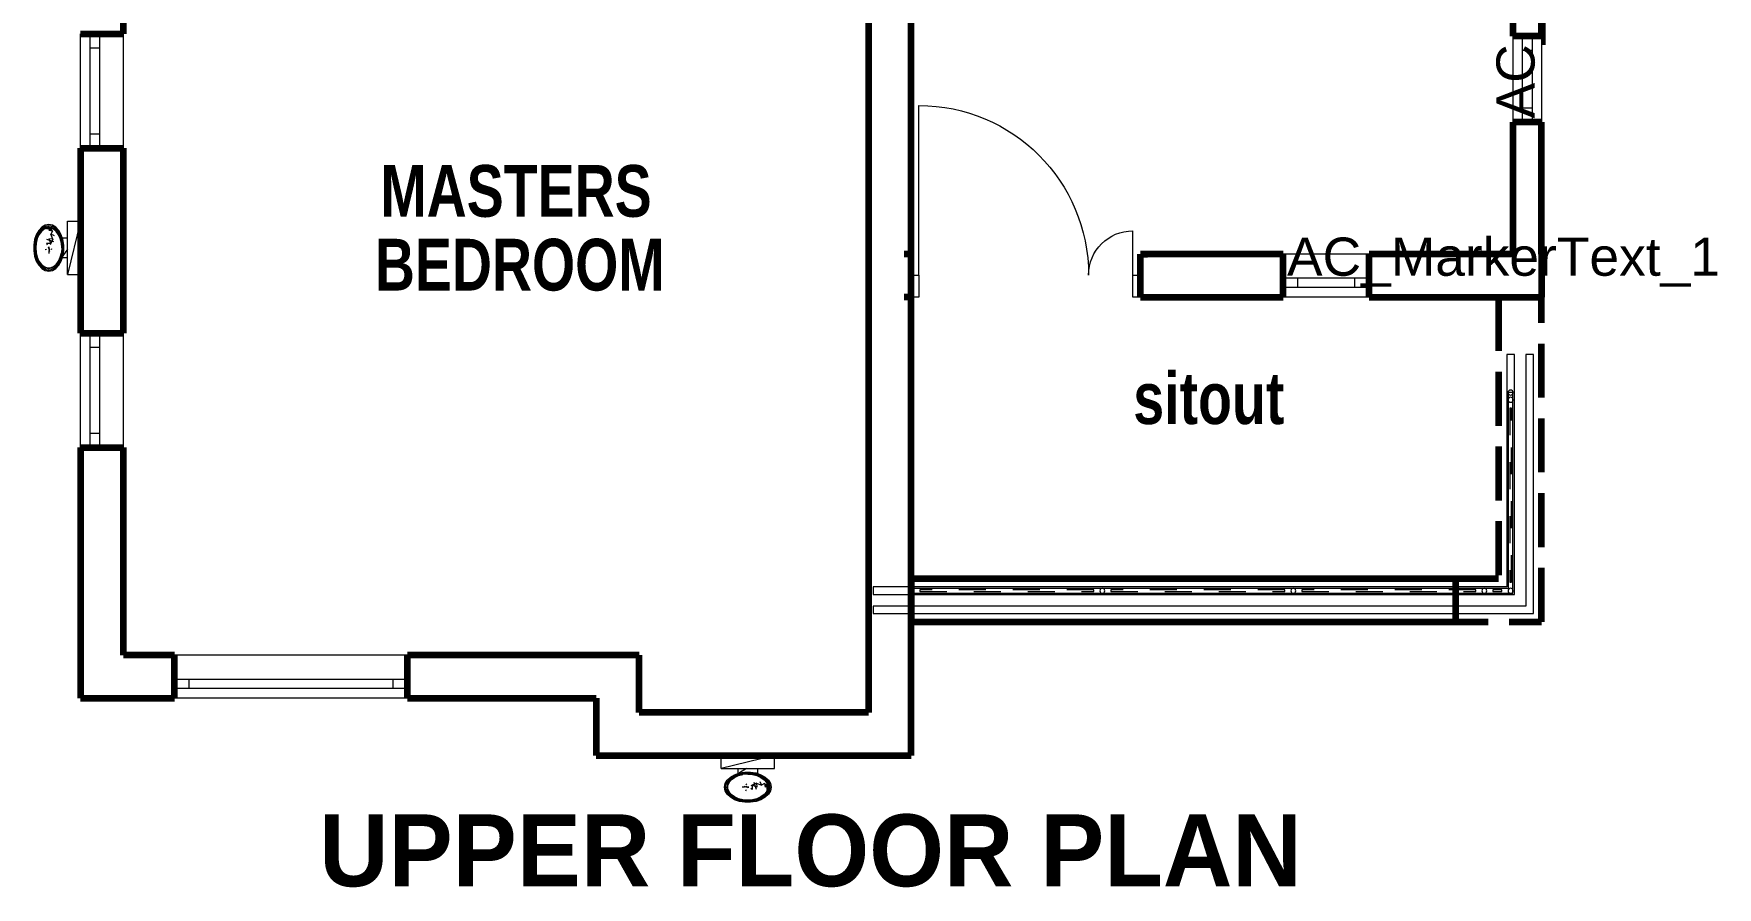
# Model space of a CAD drawing. Header units: millimetres. Extents: x 119896 to 184842, y -80649 to -62433.
# Drawn here: x 135174 to 143989, y -79871 to -75401 of the extents above; entities that cross this region are included whole.
import ezdxf
from ezdxf.enums import TextEntityAlignment as Align

# ---------------------------------------------------------------- set-up
doc = ezdxf.new("R2010")
doc.units = ezdxf.units.MM
doc.header["$MEASUREMENT"] = 0
doc.linetypes.add('Hidden Line', pattern=[391.222223, 282.222223, -109])
doc.linetypes.add('Small Dashed', pattern=[282.222222, 141.111111, -141.111111])
for name, color, linetype, lineweight in [('0_Pen_No__2', 8, 'Continuous', 15), ('Annotation - Text_Pen_No__86_Pen_No__21', 7, 'Continuous', 35), ('ARCHICAD Doors_Pen_No__141', 7, 'Continuous', 120), ('ARCHICAD Window Markers_Pen_No__7', 7, 'Continuous', 35), ('ARCHICAD Windows_Pen_No__141', 7, 'Continuous', 120), ('Drawing & Figure_Pen_No__1', 7, 'Continuous', 13), ('Structural - Bearing_Pen_No__141', 7, 'Continuous', 120)]:
    doc.layers.add(name, color=color, linetype=linetype, lineweight=lineweight)
for name, color, linetype, lineweight, true_color in [('ARCHICAD Doors_Pen_No__23', 7, 'Continuous', 20, 0xff6600), ('ARCHICAD Doors_Pen_No__3', 7, 'Continuous', 18, 0xff6600), ('ARCHICAD Windows_Pen_No__23', 7, 'Continuous', 20, 0xff6600), ('ARCHICAD Windows_Pen_No__3', 7, 'Continuous', 18, 0xff6600), ('Interior - Stair & Railing_Pen_No__91', 171, 'Continuous', 13, 0xaaaaff)]:
    doc.layers.add(name, color=color, linetype=linetype, lineweight=lineweight, true_color=true_color)
doc.styles.add('GENERATED_STYLE_1', font='arial.ttf')
doc.styles.add('GENERATED_STYLE_2', font='')
doc.styles.add('GENERATED_STYLE_3', font='')
doc.styles.get('GENERATED_STYLE_2').set_extended_font_data('Impact', bold=True)
doc.styles.get('GENERATED_STYLE_3').set_extended_font_data('Algerian', bold=True)

msp = doc.modelspace()

# ---------------------------------------------------------------- linework, layer by layer
for p, q in [((142619.5, -78255.4), (139769.5, -78255.4)), ((139769.5, -78255.4), (139769.5, -78480.4)), ((142619.5, -78480.4), (142619.5, -78255.4)), ((139769.5, -78480.4), (142619.5, -78480.4))]:
    msp.add_line(p, q)
at = {"layer": '0_Pen_No__2', "color": 8, "linetype": 'Continuous', "lineweight": 15}
for p, q in [((135216.4, -76415.2), (135200.6, -76431.9)), ((135214.4, -76425.7), (135207.7, -76432.7)), ((135226.8, -76415.7), (135210.8, -76428.6)), ((135218.4, -76420.9), (135212.2, -76427.5)), ((135218.5, -76421.3), (135214.4, -76425.7)), ((135229.2, -76425.5), (135214.6, -76437.2)), ((135234.3, -76404.8), (135216.4, -76415.2)), ((135218.5, -76421.3), (135216.6, -76423.9)), ((135225.4, -76416.9), (135218.4, -76420.9)), ((135223.2, -76418.6), (135218.5, -76421.3)), ((135218.5, -76421.3), (135221, -76420.4)), ((135236.5, -76418.3), (135222.4, -76426.5)), ((135230.7, -76414.3), (135223.2, -76418.6)), ((135244.3, -76409.1), (135226.8, -76415.7)), ((135235.3, -76411.1), (135228.3, -76415.2)), ((135245.2, -76419.5), (135229.2, -76425.5)), ((135235.4, -76411.5), (135230.7, -76414.3)), ((135253.4, -76401.2), (135234.3, -76404.8)), ((135242.8, -76409.7), (135235.3, -76411.1)), ((135240.4, -76410.6), (135235.4, -76411.5)), ((135238.4, -76418), (135236.5, -76418.3)), ((135253.4, -76415.2), (135238.4, -76418)), ((135248.3, -76409.1), (135240.4, -76410.6)), ((135264.5, -76422.4), (135241.9, -76422.4)), ((135262.4, -76409.1), (135244.3, -76409.1)), ((135261.6, -76419.5), (135245.2, -76419.5)), ((135253.4, -76407.7), (135245.9, -76409.1)), ((135253.4, -76408.2), (135248.3, -76409.1)), ((135250.9, -76409.1), (135253.4, -76408.2)), ((135252.2, -76409.1), (135253.4, -76408.2)), ((135264.5, -76422.4), (135253.2, -76432.7)), ((135272.4, -76404.8), (135253.4, -76401.2)), ((135260.9, -76409.1), (135253.4, -76407.7)), ((135258.4, -76409.1), (135253.4, -76408.2)), ((135255.8, -76409.1), (135253.4, -76408.2)), ((135255.3, -76415.5), (135253.4, -76415.2)), ((135270.2, -76418.3), (135255.3, -76415.5)), ((135266.3, -76410.6), (135258.4, -76409.1)), ((135258.6, -76419.5), (135264.5, -76422.4)), ((135277.6, -76425.5), (135261.6, -76419.5)), ((135280, -76415.7), (135262.4, -76409.1)), ((135271.4, -76411.1), (135263.9, -76409.7)), ((135268.9, -76422.3), (135264.5, -76422.4)), ((135272.2, -76436.1), (135264.5, -76422.4)), ((135271.3, -76411.5), (135266.3, -76410.6)), ((135272, -76419.4), (135270.2, -76418.3)), ((135276, -76414.3), (135271.3, -76411.5)), ((135278.4, -76415.2), (135271.4, -76411.1)), ((135286.1, -76427.5), (135272, -76419.4)), ((135290.3, -76415.2), (135272.4, -76404.8)), ((135283.6, -76418.6), (135276, -76414.3)), ((135292.1, -76437.2), (135277.6, -76425.5)), ((135296, -76428.6), (135280, -76415.7)), ((135288.4, -76420.9), (135281.4, -76416.9)), ((135288.2, -76421.3), (135283.6, -76418.6)), ((135288.2, -76421.3), (135285.8, -76420.4)), ((135287.3, -76421.7), (135288.2, -76421.3)), ((135292.3, -76425.6), (135288.2, -76421.3)), ((135290.1, -76423.9), (135288.2, -76421.3)), ((135288.9, -76423), (135288.2, -76421.3)), ((135294.4, -76427.4), (135288.4, -76420.9)), ((135306.1, -76431.9), (135290.3, -76415.2)), ((135299.1, -76432.9), (135292.3, -76425.6)), ((135351.3, -76662.1), (135351.3, -76383.7)), ((135351.3, -76383.7), (135419.5, -76383.7)), ((135419.5, -76383.7), (135351.3, -76662.1)), ((135419.5, -76383.7), (135419.5, -76662.1)), ((135179, -76479.8), (135174.4, -76508.3)), ((135174.4, -76508.3), (135174.4, -76537.7)), ((135180.6, -76495.7), (135178.4, -76523.1)), ((135180.3, -76498.5), (135178.6, -76509.1)), ((135178.6, -76509.1), (135178.6, -76520.1)), ((135180, -76502.2), (135178.9, -76509.2)), ((135179.7, -76505.8), (135178.9, -76509.2)), ((135178.9, -76509.2), (135178.9, -76516.3)), ((135178.9, -76509.2), (135179.2, -76512.8)), ((135187.9, -76453.8), (135179, -76479.8)), ((135182.1, -76489.5), (135180, -76502.2)), ((135187, -76469.8), (135180.6, -76495.7)), ((135183, -76482.1), (135181.2, -76493)), ((135183.2, -76482.3), (135182.1, -76489.5)), ((135186.3, -76472.3), (135183, -76482.1)), ((135185.5, -76475.7), (135183.2, -76482.3)), ((135183.9, -76507.2), (135183.5, -76510)), ((135183.5, -76510), (135183.5, -76533.1)), ((135187.5, -76484.8), (135183.9, -76507.2)), ((135187.2, -76498.1), (135185.2, -76523.1)), ((135189.4, -76464.4), (135185.5, -76475.7)), ((135197.2, -76447), (135187, -76469.8)), ((135193, -76474.6), (135187.2, -76498.1)), ((135188.4, -76482.2), (135187.5, -76484.8)), ((135200.6, -76431.9), (135187.9, -76453.8)), ((135191.4, -76457.5), (135188, -76467.5)), ((135195.4, -76461.8), (135188.4, -76482.2)), ((135191.6, -76457.8), (135189.4, -76464.4)), ((135191.6, -76457.8), (135190.8, -76461.3)), ((135196.3, -76449.1), (135191.4, -76457.5)), ((135191.6, -76457.8), (135191.5, -76459.7)), ((135194.9, -76452.2), (135191.6, -76457.8)), ((135193.5, -76455.3), (135191.6, -76457.8)), ((135191.6, -76457.8), (135192.8, -76456.9)), ((135191.6, -76457.8), (135192.5, -76457.5)), ((135191.6, -76457.8), (135191.9, -76458.8)), ((135191.6, -76457.8), (135192.3, -76458)), ((135202.3, -76453.9), (135193, -76474.6)), ((135200.3, -76442.8), (135194.9, -76452.2)), ((135196.7, -76459.6), (135195.4, -76461.8)), ((135206.7, -76442.3), (135196.7, -76459.6)), ((135210.8, -76428.6), (135197.2, -76447)), ((135203.4, -76436.7), (135198.5, -76445.3)), ((135203.6, -76437.1), (135200.3, -76442.8)), ((135214.6, -76437.2), (135202.3, -76453.9)), ((135209.6, -76430.2), (135203.4, -76436.7)), ((135207.7, -76432.7), (135203.6, -76437.1)), ((135208.2, -76440.7), (135206.7, -76442.3)), ((135220.6, -76427.5), (135208.2, -76440.7)), ((135222.4, -76426.5), (135220.6, -76427.5)), ((135241.8, -76476.7), (135277.5, -76490.2)), ((135264.4, -76499.7), (135242, -76499.7)), ((135242, -76499.7), (135245.8, -76507.5)), ((135272.2, -76436.1), (135253.2, -76432.7)), ((135253.2, -76475.7), (135264.4, -76499.7)), ((135274.7, -76478), (135253.2, -76475.7)), ((135264.4, -76499.7), (135260.7, -76507.4)), ((135274.7, -76478), (135264.4, -76499.7)), ((135272.2, -76436.1), (135264.5, -76451.8)), ((135274.7, -76478), (135264.5, -76451.8)), ((135283.4, -76459.7), (135264.5, -76451.8)), ((135287.7, -76429.2), (135286.1, -76427.5)), ((135300.1, -76442.3), (135287.7, -76429.2)), ((135304.4, -76453.9), (135292.1, -76437.2)), ((135309.5, -76447), (135296, -76428.6)), ((135303.3, -76436.7), (135297.3, -76430.4)), ((135303.1, -76437.1), (135299.1, -76432.9)), ((135301.3, -76444.5), (135300.1, -76442.3)), ((135311.3, -76461.8), (135301.3, -76444.5)), ((135306.3, -76442.6), (135303.1, -76437.1)), ((135308.2, -76445.1), (135303.3, -76436.7)), ((135313.7, -76474.6), (135304.4, -76453.9)), ((135318.8, -76453.8), (135306.1, -76431.9)), ((135311.9, -76452.3), (135306.3, -76442.6)), ((135319.8, -76469.8), (135309.5, -76447)), ((135315.3, -76457.5), (135310.5, -76449.2)), ((135312.2, -76464.4), (135311.3, -76461.8)), ((135315.1, -76457.8), (135311.9, -76452.3)), ((135319.2, -76484.8), (135312.2, -76464.4)), ((135315.1, -76457.8), (135313.3, -76455.3)), ((135319.6, -76498.1), (135313.7, -76474.6)), ((135317.3, -76464.3), (135315.1, -76457.8)), ((135315.9, -76461.2), (135315.1, -76457.8)), ((135318.7, -76467.4), (135315.3, -76457.5)), ((135321.3, -76476), (135317.3, -76464.3)), ((135327.7, -76479.8), (135318.8, -76453.8)), ((135319.7, -76487.6), (135319.2, -76484.8)), ((135321.6, -76523.1), (135319.6, -76498.1)), ((135323.3, -76510), (135319.7, -76487.6)), ((135326.2, -76495.7), (135319.8, -76469.8)), ((135323.8, -76482.1), (135320.5, -76472.5)), ((135323.5, -76482.3), (135321.3, -76476)), ((135321.5, -76476.7), (135321.5, -76475.5)), ((135323.3, -76512.9), (135323.3, -76510)), ((135323.3, -76536), (135323.3, -76512.9)), ((135324.6, -76489.3), (135323.5, -76482.3)), ((135325.5, -76492.7), (135323.8, -76482.1)), ((135324.6, -76470.7), (135351.3, -76470.7)), ((135326.7, -76502.5), (135324.6, -76489.3)), ((135328.4, -76523.1), (135326.2, -76495.7)), ((135328.1, -76509.1), (135326.4, -76498.7)), ((135327.8, -76509.2), (135326.7, -76502.5)), ((135327.8, -76509.2), (135327, -76505.9)), ((135327.8, -76509.2), (135327.2, -76507.7)), ((135327.3, -76509), (135327.8, -76509.2)), ((135327.3, -76509.9), (135327.8, -76509.2)), ((135327.4, -76510.9), (135327.8, -76509.2)), ((135327.5, -76512.6), (135327.8, -76509.2)), ((135332.3, -76508.3), (135327.7, -76479.8)), ((135327.8, -76516.1), (135327.8, -76509.2)), ((135328.1, -76519.9), (135328.1, -76509.1)), ((135332.3, -76537.7), (135332.3, -76508.3)), ((135174.4, -76537.7), (135179, -76566.2)), ((135178.4, -76523.1), (135180.6, -76550.6)), ((135178.6, -76526.2), (135178.6, -76536.9)), ((135178.6, -76536.9), (135180.3, -76547.3)), ((135178.9, -76516.3), (135178.9, -76530)), ((135178.9, -76530), (135178.9, -76536.9)), ((135178.9, -76536.9), (135180, -76543.6)), ((135179, -76566.2), (135187.9, -76592.2)), ((135180, -76543.6), (135182.2, -76557.2)), ((135180.6, -76550.6), (135187, -76576.5)), ((135181.3, -76553.7), (135183, -76563.9)), ((135182.2, -76557.2), (135183.2, -76563.8)), ((135183, -76560.4), (135183.2, -76563.8)), ((135183, -76563.9), (135186.2, -76573.2)), ((135183.4, -76562), (135183.2, -76563.8)), ((135183.2, -76563.8), (135185.3, -76569.7)), ((135183.2, -76563.8), (135184.5, -76566.6)), ((135183.2, -76563.8), (135184.1, -76564.9)), ((135183.5, -76533.1), (135183.5, -76536)), ((135183.5, -76536), (135187.1, -76558.4)), ((135185.2, -76523.1), (135187.2, -76548.1)), ((135185.3, -76569.7), (135189.7, -76582.5)), ((135187, -76576.5), (135197.2, -76599.3)), ((135187.1, -76558.4), (135187.5, -76561.3)), ((135187.2, -76548.1), (135193, -76571.7)), ((135187.5, -76561.3), (135194.5, -76581.7)), ((135187.9, -76592.2), (135200.6, -76614.2)), ((135188.3, -76579.4), (135191.4, -76588.5)), ((135189.7, -76582.5), (135191.6, -76588.3)), ((135191.4, -76588.5), (135195.9, -76596.3)), ((135191.6, -76588.3), (135194.5, -76593.1)), ((135193, -76571.7), (135202.3, -76592.4)), ((135194.5, -76581.7), (135195.4, -76584.3)), ((135194.5, -76593.1), (135200.9, -76604.2)), ((135195.4, -76584.3), (135205.4, -76601.6)), ((135197.2, -76599.3), (135210.8, -76617.7)), ((135199, -76601.7), (135203.4, -76609.3)), ((135202.3, -76592.4), (135214.6, -76609.1)), ((135205.4, -76601.6), (135206.7, -76603.7)), ((135235.1, -76532.2), (135241.3, -76529.2)), ((135253.3, -76523.1), (135249.9, -76521.4)), ((135253.3, -76523.1), (135251.2, -76527.6)), ((135251.2, -76527.6), (135255.4, -76527.6)), ((135251.2, -76542.3), (135255.5, -76542.3)), ((135253.2, -76542.6), (135253.2, -76552.3)), ((135253.3, -76517.6), (135253.3, -76523.1)), ((135253.3, -76523.1), (135256.8, -76521.4)), ((135253.3, -76523.1), (135255.4, -76527.6)), ((135255.4, -76527.6), (135253.3, -76532.2)), ((135253.3, -76532.2), (135257.4, -76531.8)), ((135253.3, -76540.4), (135256.9, -76539.7)), ((135253.3, -76540.4), (135255.5, -76542.3)), ((135255.5, -76542.3), (135255, -76542.6)), ((135255.4, -76527.6), (135257.4, -76531.8)), ((135255.5, -76536.7), (135257.4, -76531.8)), ((135255.5, -76536.7), (135259.1, -76535.2)), ((135255.5, -76536.7), (135256.9, -76539.7)), ((135255.5, -76542.3), (135256.9, -76539.7)), ((135255.5, -76542.3), (135255.9, -76542.3)), ((135271.3, -76532.2), (135265.4, -76529.3)), ((135292.1, -76609.1), (135304.4, -76592.4)), ((135296, -76617.7), (135309.5, -76599.3)), ((135300.1, -76603.7), (135310.1, -76586.5)), ((135303.3, -76609.3), (135307.6, -76601.9)), ((135304.4, -76592.4), (135313.7, -76571.7)), ((135305.8, -76604.4), (135312.4, -76593)), ((135306.1, -76614.2), (135318.8, -76592.2)), ((135309.5, -76599.3), (135319.8, -76576.5)), ((135310.1, -76586.5), (135311.3, -76584.3)), ((135311, -76596.1), (135315.3, -76588.5)), ((135311.3, -76584.3), (135318.3, -76563.9)), ((135312.4, -76593), (135315.1, -76588.3)), ((135313.7, -76571.7), (135319.6, -76548.1)), ((135315.1, -76588.3), (135317, -76582.7)), ((135315.3, -76588.5), (135318.4, -76579.6)), ((135317, -76582.7), (135321.5, -76569.5)), ((135318.3, -76563.9), (135319.2, -76561.3)), ((135318.8, -76592.2), (135327.7, -76566.2)), ((135327.8, -76536.9), (135319.2, -76561.3)), ((135319.2, -76561.3), (135322.8, -76538.9)), ((135321.6, -76523.1), (135319.6, -76548.1)), ((135319.8, -76576.5), (135326.2, -76550.6)), ((135320.7, -76573), (135323.8, -76563.9)), ((135321.5, -76569.5), (135323.5, -76563.8)), ((135321.5, -76570.5), (135321.5, -76569.6)), ((135321.6, -76523.1), (135328.4, -76523.1)), ((135321.6, -76523.1), (135326.2, -76550.6)), ((135322.3, -76566.5), (135323.5, -76563.8)), ((135322.8, -76538.9), (135323.3, -76536)), ((135323.3, -76536), (135327.8, -76536.9)), ((135327.8, -76536.9), (135323.5, -76563.8)), ((135323.5, -76563.8), (135323.8, -76560.5)), ((135323.8, -76563.9), (135325.4, -76554)), ((135351.3, -76575.1), (135324.7, -76575.1)), ((135328.4, -76523.1), (135326.2, -76550.6)), ((135326.5, -76547.1), (135328.1, -76536.9)), ((135327.7, -76566.2), (135332.3, -76537.7)), ((135327.8, -76530.2), (135327.8, -76516.1)), ((135327.8, -76536.9), (135327.8, -76530.2)), ((135351.3, -76529.6), (135327.9, -76565.4)), ((135328.1, -76536.9), (135328.1, -76526.4)), ((135200.6, -76614.2), (135216.4, -76630.9)), ((135200.9, -76604.2), (135203.6, -76609)), ((135202.4, -76606.4), (135203.6, -76609)), ((135203.4, -76609.3), (135208.9, -76615.1)), ((135203.6, -76609), (135207.1, -76612.6)), ((135203.6, -76609), (135205.5, -76610.5)), ((135206.7, -76603.7), (135219.1, -76616.9)), ((135207.1, -76612.6), (135215.1, -76621.2)), ((135210.8, -76617.7), (135226.8, -76630.5)), ((135213, -76619.4), (135218.4, -76625.1)), ((135214.6, -76609.1), (135229.2, -76620.8)), ((135215.1, -76621.2), (135218.5, -76624.7)), ((135216.4, -76630.9), (135234.3, -76641.3)), ((135218.4, -76625.1), (135224.5, -76628.7)), ((135218.5, -76624.7), (135222.3, -76626.9)), ((135219.1, -76616.9), (135220.6, -76618.5)), ((135220.6, -76618.5), (135234.7, -76626.7)), ((135222.3, -76626.9), (135231.7, -76632.4)), ((135226.8, -76630.5), (135244.3, -76637.1)), ((135229.2, -76620.8), (135245.2, -76626.8)), ((135229.3, -76631.5), (135235.3, -76635)), ((135231.7, -76632.4), (135235.4, -76634.5)), ((135233.6, -76633.1), (135235.4, -76634.5)), ((135234.3, -76641.3), (135253.4, -76644.8)), ((135234.6, -76633.5), (135235.4, -76634.5)), ((135234.7, -76626.7), (135236.5, -76627.7)), ((135235.2, -76633.7), (135235.4, -76634.5)), ((135235.3, -76635), (135241.8, -76636.2)), ((135235.4, -76634.5), (135235.9, -76633.9)), ((135235.4, -76634.5), (135236.4, -76634.2)), ((135235.4, -76634.5), (135239.4, -76635.3)), ((135235.4, -76634.5), (135237.4, -76634.5)), ((135236.5, -76627.7), (135251.5, -76630.5)), ((135239.4, -76635.3), (135249.4, -76637.1)), ((135244.3, -76637.1), (135262.4, -76637.1)), ((135245.2, -76626.8), (135261.6, -76626.8)), ((135247, -76637.1), (135253.4, -76638.3)), ((135249.4, -76637.1), (135253.4, -76637.9)), ((135251.5, -76630.5), (135253.4, -76630.9)), ((135253.4, -76630.9), (135268.3, -76628.1)), ((135253.4, -76637.9), (135257.3, -76637.1)), ((135253.4, -76638.3), (135259.7, -76637.1)), ((135253.4, -76644.8), (135272.4, -76641.3)), ((135257.3, -76637.1), (135267.4, -76635.3)), ((135261.6, -76626.8), (135277.6, -76620.8)), ((135262.4, -76637.1), (135280, -76630.5)), ((135265, -76636.2), (135271.4, -76635)), ((135267.4, -76635.3), (135271.3, -76634.5)), ((135268.3, -76628.1), (135270.2, -76627.7)), ((135269.3, -76634.5), (135271.3, -76634.5)), ((135270.2, -76627.7), (135284.3, -76619.6)), ((135271.3, -76634.5), (135275, -76632.4)), ((135271.3, -76634.5), (135273.1, -76633.1)), ((135271.4, -76635), (135277.4, -76631.5)), ((135272.4, -76641.3), (135290.3, -76630.9)), ((135275, -76632.4), (135284.5, -76626.9)), ((135277.6, -76620.8), (135292.1, -76609.1)), ((135280, -76630.5), (135296, -76617.7)), ((135282.3, -76628.6), (135288.4, -76625.1)), ((135284.3, -76619.6), (135286.1, -76618.5)), ((135284.5, -76626.9), (135288.2, -76624.7)), ((135286.1, -76618.5), (135298.5, -76605.4)), ((135288.2, -76624.7), (135291.5, -76621.3)), ((135288.4, -76625.1), (135293.7, -76619.5)), ((135290.3, -76630.9), (135306.1, -76614.2)), ((135291.5, -76621.3), (135299.8, -76612.5)), ((135298, -76615), (135303.3, -76609.3)), ((135298.5, -76605.4), (135300.1, -76603.7)), ((135299.8, -76612.5), (135303.1, -76609)), ((135301.3, -76610.5), (135303.1, -76609)), ((135302.1, -76609.4), (135303.1, -76609)), ((135303.1, -76609), (135305.8, -76604.4)), ((135303.1, -76609), (135304.3, -76606.4)), ((135303.1, -76609), (135303.5, -76607.5)), ((135351.3, -76662.1), (135419.5, -76662.1)), ((139052.4, -79180.4), (138774, -79180.4)), ((139052.4, -79180.4), (138774, -79248.6)), ((138774, -79248.6), (138774, -79180.4)), ((139052.4, -79248.6), (139052.4, -79180.4)), ((138774, -79248.6), (139052.4, -79248.6)), ((138791.3, -79346.5), (138794.9, -79327.5)), ((138794.9, -79327.5), (138805.3, -79309.6)), ((138799, -79337.5), (138805.6, -79319.9)), ((138799, -79342.6), (138800.9, -79332.5)), ((138800, -79334.9), (138801.1, -79328.5)), ((138800.9, -79332.5), (138801.6, -79328.6)), ((138801.1, -79328.5), (138804.7, -79322.5)), ((138801.6, -79328.6), (138803.8, -79324.8)), ((138801.6, -79328.6), (138803, -79326.8)), ((138801.6, -79330.6), (138801.6, -79328.6)), ((138803.8, -79324.8), (138809.2, -79315.4)), ((138805.3, -79309.6), (138821.9, -79293.8)), ((138805.3, -79346.5), (138808.1, -79331.6)), ((138805.6, -79319.9), (138818.5, -79303.9)), ((138807.5, -79317.6), (138811, -79311.5)), ((138808.1, -79331.6), (138808.4, -79329.7)), ((138808.4, -79329.7), (138816.6, -79315.6)), ((138809.2, -79315.4), (138811.4, -79311.7)), ((138809.4, -79338.3), (138815.4, -79322.3)), ((138811, -79311.5), (138816.6, -79306.2)), ((138811.4, -79311.7), (138814.9, -79308.4)), ((138814.9, -79308.4), (138823.6, -79300.1)), ((138815.4, -79322.3), (138827.1, -79307.8)), ((138816.6, -79315.6), (138817.6, -79313.8)), ((138817.6, -79313.8), (138830.7, -79301.4)), ((138818.5, -79303.9), (138836.8, -79290.4)), ((138821.1, -79301.9), (138826.8, -79296.6)), ((138821.9, -79293.8), (138843.9, -79281.1)), ((138823.6, -79300.1), (138827.1, -79296.8)), ((138825.7, -79298.6), (138827.1, -79296.8)), ((138826.8, -79296.6), (138834.3, -79292.3)), ((138826.8, -79297.8), (138827.1, -79296.8)), ((138827.1, -79296.8), (138831.8, -79294.1)), ((138827.1, -79307.8), (138843.8, -79295.5)), ((138827.1, -79296.8), (138829.7, -79295.6)), ((138827.1, -79296.8), (138828.6, -79296.4)), ((138830.7, -79301.4), (138832.4, -79299.8)), ((138831.8, -79294.1), (138843.2, -79287.5)), ((138832.4, -79299.8), (138849.7, -79289.8)), ((138836.8, -79290.4), (138859.6, -79280.1)), ((138840, -79288.9), (138847.6, -79284.6)), ((138843.2, -79287.5), (138847.9, -79284.8)), ((138843.8, -79295.5), (138864.5, -79286.1)), ((138843.9, -79281.1), (138869.9, -79272.2)), ((138847.6, -79284.6), (138856.6, -79281.5)), ((138847.9, -79284.8), (138853.4, -79282.9)), ((138849.7, -79289.8), (138851.9, -79288.6)), ((138851.9, -79288.6), (138872.3, -79281.6)), ((138853.4, -79282.9), (138866.6, -79278.4)), ((138859.6, -79280.1), (138885.5, -79273.7)), ((138861, -79248.6), (138861, -79275.2)), ((138863.1, -79279.2), (138872.2, -79276.1)), ((138864.5, -79286.1), (138888, -79280.3)), ((138865.6, -79278.4), (138866.6, -79278.4)), ((138866.6, -79278.4), (138872.4, -79276.4)), ((138869.7, -79277.6), (138872.4, -79276.4)), ((138869.9, -79272.2), (138898.4, -79267.6)), ((138906.6, -79248.6), (138870.7, -79272)), ((138872.2, -79276.1), (138882.2, -79274.5)), ((138872.3, -79281.6), (138874.9, -79280.7)), ((138899.3, -79272.1), (138872.4, -79276.4)), ((138872.4, -79276.4), (138875.6, -79276.1)), ((138899.3, -79272.1), (138874.9, -79280.7)), ((138874.9, -79280.7), (138897.3, -79277.1)), ((138913, -79271.5), (138885.5, -79273.7)), ((138913, -79278.3), (138885.5, -79273.7)), ((138913, -79278.3), (138888, -79280.3)), ((138889, -79273.4), (138899.2, -79271.8)), ((138897.3, -79277.1), (138900.1, -79276.6)), ((138898.4, -79267.6), (138927.8, -79267.6)), ((138899.2, -79271.8), (138909.7, -79271.8)), ((138899.3, -79272.1), (138905.9, -79272.1)), ((138900.1, -79276.6), (138899.3, -79272.1)), ((138900.1, -79276.6), (138923.2, -79276.6)), ((138903.9, -79328.6), (138906.9, -79334.5)), ((138905.9, -79272.1), (138920.1, -79272.1)), ((138913, -79271.5), (138940.5, -79273.7)), ((138913, -79278.3), (138913, -79271.5)), ((138913, -79278.3), (138938, -79280.3)), ((138916.3, -79271.8), (138927, -79271.8)), ((138920.1, -79272.1), (138926.9, -79272.1)), ((138923.2, -79276.6), (138926.1, -79276.6)), ((138923.5, -79272.3), (138926.9, -79272.1)), ((138925.3, -79272.5), (138926.9, -79272.1)), ((138926.1, -79276.6), (138948.5, -79280.2)), ((138926.3, -79272.6), (138926.9, -79272.1)), ((138926.9, -79272.1), (138933.7, -79273.2)), ((138926.9, -79272.1), (138930.2, -79272.9)), ((138927.2, -79272.6), (138926.9, -79272.1)), ((138926.9, -79272.1), (138928.4, -79272.7)), ((138927, -79271.8), (138937.4, -79273.5)), ((138927.8, -79267.6), (138956.3, -79272.2)), ((138933.7, -79273.2), (138946.9, -79275.3)), ((138958.2, -79325.2), (138936.4, -79335.5)), ((138938, -79280.3), (138961.5, -79286.1)), ((138940.5, -79273.7), (138966.4, -79280.1)), ((138943.4, -79274.4), (138954, -79276.1)), ((138959.4, -79358.1), (138945.9, -79322.4)), ((138946.9, -79275.3), (138953.8, -79276.4)), ((138948.5, -79280.2), (138951.3, -79280.7)), ((138951.3, -79280.7), (138971.8, -79287.7)), ((138953.8, -79276.4), (138960.2, -79278.6)), ((138954, -79276.1), (138963.6, -79279.4)), ((138956.3, -79272.2), (138982.3, -79281.1)), ((138958.2, -79325.2), (138960.5, -79346.7)), ((138958.2, -79325.2), (138984.3, -79335.4)), ((138959.4, -79278.4), (138960.6, -79278.4)), ((138960.2, -79278.6), (138971.9, -79282.6)), ((138961.5, -79286.1), (138982.2, -79295.5)), ((138965.4, -79275.3), (138965.4, -79248.6)), ((138966.4, -79280.1), (138989.2, -79290.4)), ((138968.8, -79281.2), (138978.6, -79284.6)), ((138971.8, -79287.7), (138974.4, -79288.6)), ((138971.9, -79282.6), (138978.4, -79284.8)), ((138974.4, -79288.6), (138991.6, -79298.6)), ((138974.9, -79284), (138978.4, -79284.8)), ((138976.5, -79316.5), (138984.3, -79335.4)), ((138978.4, -79284.8), (138983.8, -79288)), ((138978.4, -79284.8), (138980.8, -79286.6)), ((138978.6, -79284.6), (138986.9, -79289.4)), ((138982.2, -79295.5), (138998.9, -79307.8)), ((138982.3, -79281.1), (139004.3, -79293.8)), ((138983.8, -79288), (138993.5, -79293.6)), ((139000, -79327.7), (138984.3, -79335.4)), ((138989.2, -79290.4), (139007.5, -79303.9)), ((138991, -79291.7), (138999.4, -79296.6)), ((138991.6, -79298.6), (138993.8, -79299.8)), ((138993.5, -79293.6), (138999.1, -79296.8)), ((138993.8, -79299.8), (139006.9, -79312.2)), ((138998.9, -79307.8), (139010.6, -79322.3)), ((138999.1, -79296.8), (139003.3, -79300.8)), ((138999.4, -79296.6), (139005.8, -79302.6)), ((139000, -79327.7), (139003.4, -79346.7)), ((139000, -79327.7), (139013.7, -79335.4)), ((139003.3, -79300.8), (139010.5, -79307.6)), ((139004.3, -79293.8), (139020.9, -79309.6)), ((139006.9, -79312.2), (139008.6, -79313.8)), ((139007.5, -79303.9), (139020.4, -79319.9)), ((139008.6, -79313.8), (139016.8, -79327.9)), ((139008.8, -79305.4), (139015.2, -79311.5)), ((139010.5, -79307.6), (139014.8, -79311.7)), ((139010.6, -79322.3), (139016.7, -79338.3)), ((139012.3, -79309.8), (139014.8, -79311.7)), ((139013.2, -79310.9), (139014.8, -79311.7)), ((139013.9, -79331), (139013.7, -79335.4)), ((139014.5, -79312.5), (139014.8, -79311.7)), ((139014.8, -79311.7), (139017.5, -79316.3)), ((139014.8, -79311.7), (139015.7, -79314.1)), ((139015.2, -79311.5), (139019.2, -79318.5)), ((139016.8, -79327.9), (139017.8, -79329.7)), ((139017.5, -79316.3), (139021.9, -79323.9)), ((139017.8, -79329.7), (139020.6, -79344.6)), ((139020.4, -79319.9), (139027, -79337.5)), ((139020.9, -79309.6), (139031.4, -79327.5)), ((139021, -79321.5), (139025.1, -79328.5)), ((139021.9, -79323.9), (139024.6, -79328.6)), ((139024.6, -79328.6), (139025.5, -79333.6)), ((139025.1, -79328.5), (139026.5, -79336)), ((139025.5, -79333.6), (139027, -79341.5)), ((139031.4, -79327.5), (139034.9, -79346.5)), ((138794.9, -79365.6), (138791.3, -79346.5)), ((138805.3, -79383.5), (138794.9, -79365.6)), ((138797.8, -79346.5), (138799, -79340.2)), ((138799, -79352.9), (138797.8, -79346.5)), ((138798.3, -79346.5), (138799, -79342.6)), ((138799, -79350.5), (138798.3, -79346.5)), ((138799, -79355.6), (138799, -79337.5)), ((138800.9, -79360.5), (138799, -79350.5)), ((138805.6, -79373.1), (138799, -79355.6)), ((138801.1, -79364.5), (138800, -79358.1)), ((138801.6, -79364.5), (138800.9, -79360.5)), ((138804.7, -79370.6), (138801.1, -79364.5)), ((138801.6, -79364.5), (138801.6, -79362.4)), ((138801.6, -79364.5), (138802, -79363.5)), ((138801.6, -79364.5), (138802.2, -79364)), ((138803.8, -79368.2), (138801.6, -79364.5)), ((138803, -79366.3), (138801.6, -79364.5)), ((138802.7, -79365.3), (138801.6, -79364.5)), ((138802.4, -79364.7), (138801.6, -79364.5)), ((138809.2, -79377.6), (138803.8, -79368.2)), ((138805.6, -79348.4), (138805.3, -79346.5)), ((138821.9, -79399.3), (138805.3, -79383.5)), ((138808.4, -79363.4), (138805.6, -79348.4)), ((138818.5, -79389.1), (138805.6, -79373.1)), ((138811, -79381.5), (138807.5, -79375.4)), ((138809.4, -79365.2), (138808.4, -79363.4)), ((138811.4, -79381.4), (138809.2, -79377.6)), ((138809.4, -79354.7), (138809.4, -79338.3)), ((138815.4, -79370.7), (138809.4, -79354.7)), ((138817.6, -79379.3), (138809.4, -79365.2)), ((138816.7, -79386.9), (138811, -79381.5)), ((138815, -79384.7), (138811.4, -79381.4)), ((138823.5, -79392.8), (138815, -79384.7)), ((138827.1, -79385.2), (138815.4, -79370.7)), ((138819.3, -79380.8), (138817.6, -79379.3)), ((138836.8, -79402.7), (138818.5, -79389.1)), ((138832.4, -79393.2), (138819.3, -79380.8)), ((138826.8, -79396.5), (138821, -79391)), ((138843.9, -79412), (138821.9, -79399.3)), ((138827.1, -79396.3), (138823.5, -79392.8)), ((138827.1, -79396.3), (138825.6, -79394.4)), ((138834.4, -79400.9), (138826.8, -79396.5)), ((138843.8, -79397.5), (138827.1, -79385.2)), ((138831.9, -79399), (138827.1, -79396.3)), ((138829.8, -79397.4), (138827.1, -79396.3)), ((138843, -79405.4), (138831.9, -79399)), ((138834.6, -79394.5), (138832.4, -79393.2)), ((138851.9, -79404.5), (138834.6, -79394.5)), ((138859.6, -79412.9), (138836.8, -79402.7)), ((138847.6, -79408.5), (138839.9, -79404)), ((138847.9, -79408.2), (138843, -79405.4)), ((138864.5, -79406.9), (138843.8, -79397.5)), ((138869.9, -79420.9), (138843.9, -79412)), ((138856.8, -79411.6), (138847.6, -79408.5)), ((138853.6, -79410.2), (138847.9, -79408.2)), ((138854.4, -79405.4), (138851.9, -79404.5)), ((138866.4, -79414.6), (138853.6, -79410.2)), ((138874.9, -79412.4), (138854.4, -79405.4)), ((138885.5, -79419.3), (138859.6, -79412.9)), ((138872.2, -79416.9), (138862.9, -79413.7)), ((138888, -79412.7), (138864.5, -79406.9)), ((138872.4, -79416.7), (138866.4, -79414.6)), ((138872.4, -79416.7), (138869.6, -79415.4)), ((138898.4, -79425.5), (138869.9, -79420.9)), ((138872.4, -79416.7), (138871.2, -79415.8)), ((138882.4, -79418.6), (138872.2, -79416.9)), ((138874.1, -79416.5), (138872.4, -79416.7)), ((138879, -79417.7), (138872.4, -79416.7)), ((138875.8, -79416.9), (138872.4, -79416.7)), ((138877.7, -79412.8), (138874.9, -79412.4)), ((138900.1, -79416.4), (138877.7, -79412.8)), ((138892.5, -79419.9), (138879, -79417.7)), ((138893.6, -79346.7), (138883.8, -79346.7)), ((138913, -79421.5), (138885.5, -79419.3)), ((138913, -79414.7), (138888, -79412.7)), ((138899.2, -79421.3), (138888.8, -79419.6)), ((138899.3, -79421), (138892.5, -79419.9)), ((138893.8, -79344.4), (138893.6, -79344.9)), ((138893.8, -79344.4), (138896.4, -79343)), ((138893.8, -79344.4), (138893.8, -79344)), ((138895.8, -79346.6), (138893.8, -79344.4)), ((138893.8, -79348.7), (138893.8, -79344.4)), ((138895.8, -79346.6), (138896.4, -79343)), ((138899.4, -79344.4), (138896.4, -79343)), ((138910, -79421.3), (138899.2, -79421.3)), ((138906.2, -79421), (138899.3, -79421)), ((138899.4, -79344.4), (138900.9, -79340.8)), ((138899.4, -79344.4), (138904.4, -79342.5)), ((138903, -79416.4), (138900.1, -79416.4)), ((138926.1, -79416.4), (138903, -79416.4)), ((138903.9, -79346.6), (138904.4, -79342.5)), ((138908.5, -79344.4), (138903.9, -79346.6)), ((138903.9, -79364.8), (138907, -79358.6)), ((138908.5, -79344.4), (138904.4, -79342.5)), ((138919.8, -79421), (138906.2, -79421)), ((138913, -79346.6), (138908.5, -79344.4)), ((138908.5, -79348.7), (138908.5, -79344.4)), ((138913, -79346.6), (138908.5, -79348.7)), ((138913, -79346.6), (138914.7, -79343.1)), ((138913, -79346.6), (138914.7, -79350)), ((138918.5, -79346.6), (138913, -79346.6)), ((138938, -79412.7), (138913, -79414.7)), ((138940.5, -79419.3), (138913, -79421.5)), ((138927, -79421.3), (138916, -79421.3)), ((138926.9, -79421), (138919.8, -79421)), ((138926.9, -79421), (138923.4, -79420.7)), ((138928.9, -79416), (138926.1, -79416.4)), ((138933.9, -79419.9), (138926.9, -79421)), ((138930.3, -79420.1), (138926.9, -79421)), ((138937.7, -79419.6), (138927, -79421.3)), ((138956.3, -79420.9), (138927.8, -79425.5)), ((138936.4, -79357.9), (138928.6, -79354.1)), ((138936.4, -79335.5), (138928.8, -79339.2)), ((138951.3, -79412.4), (138928.9, -79416)), ((138946.6, -79417.8), (138933.9, -79419.9)), ((138960.5, -79346.7), (138936.4, -79335.5)), ((138936.4, -79335.5), (138936.4, -79357.9)), ((138961.5, -79406.9), (138938, -79412.7)), ((138966.4, -79412.9), (138940.5, -79419.3)), ((138954, -79416.9), (138943.2, -79418.7)), ((138953.8, -79416.7), (138946.6, -79417.8)), ((138953.9, -79411.5), (138951.3, -79412.4)), ((138960.4, -79414.4), (138953.8, -79416.7)), ((138974.4, -79404.5), (138953.9, -79411.5)), ((138963.8, -79413.6), (138954, -79416.9)), ((138982.3, -79412), (138956.3, -79420.9)), ((138971.7, -79410.5), (138960.4, -79414.4)), ((138982.2, -79397.5), (138961.5, -79406.9)), ((138989.2, -79402.7), (138966.4, -79412.9)), ((138978.6, -79408.5), (138968.6, -79411.9)), ((138978.4, -79408.2), (138971.7, -79410.5)), ((138976.5, -79403.2), (138974.4, -79404.5)), ((138978.4, -79408.2), (138974.8, -79409.1)), ((138978.4, -79408.2), (138976.4, -79408.4)), ((138993.8, -79393.2), (138976.5, -79403.2)), ((138978.4, -79408.2), (138977.3, -79408)), ((138978.4, -79408.2), (138978.1, -79407.6)), ((138984, -79405), (138978.4, -79408.2)), ((138980.9, -79406.4), (138978.4, -79408.2)), ((138978.4, -79408.2), (138979.3, -79407.1)), ((138978.4, -79408.2), (138978.7, -79407.4)), ((138987.1, -79403.6), (138978.6, -79408.5)), ((138998.9, -79385.2), (138982.2, -79397.5)), ((139004.3, -79399.3), (138982.3, -79412)), ((138993.4, -79399.6), (138984, -79405)), ((139007.5, -79389.1), (138989.2, -79402.7)), ((138999.4, -79396.5), (138990.9, -79401.4)), ((138999.1, -79396.3), (138993.4, -79399.6)), ((138995.5, -79391.7), (138993.8, -79393.2)), ((139008.6, -79379.3), (138995.5, -79391.7)), ((139010.6, -79370.7), (138998.9, -79385.2)), ((139003.4, -79392.1), (138999.1, -79396.3)), ((139005.9, -79390.3), (138999.4, -79396.5)), ((139013.7, -79335.4), (139003.4, -79346.7)), ((139010.4, -79385.5), (139003.4, -79392.1)), ((139020.9, -79383.5), (139004.3, -79399.3)), ((139020.4, -79373.1), (139007.5, -79389.1)), ((139009.6, -79377.5), (139008.6, -79379.3)), ((139015.2, -79381.5), (139008.7, -79387.7)), ((139017.8, -79363.4), (139009.6, -79377.5)), ((139014.8, -79381.4), (139010.4, -79385.5)), ((139016.7, -79354.7), (139010.6, -79370.7)), ((139014.8, -79381.4), (139012.2, -79383.3)), ((139016.7, -79341.3), (139013.7, -79335.4)), ((139013.7, -79335.4), (139013.7, -79358)), ((139017.5, -79376.7), (139014.8, -79381.4)), ((139014.8, -79381.4), (139015.7, -79378.9)), ((139019.3, -79374.5), (139015.2, -79381.5)), ((139016.7, -79338.3), (139016.7, -79354.7)), ((139021.9, -79369.2), (139017.5, -79376.7)), ((139018.2, -79361.5), (139017.8, -79363.4)), ((139020.9, -79346.5), (139018.2, -79361.5)), ((139027, -79355.6), (139020.4, -79373.1)), ((139020.6, -79344.6), (139020.9, -79346.5)), ((139031.4, -79365.6), (139020.9, -79383.5)), ((139025.1, -79364.5), (139021, -79371.6)), ((139024.6, -79364.5), (139021.9, -79369.2)), ((139025.5, -79359.4), (139024.6, -79364.5)), ((139026.5, -79357.1), (139025.1, -79364.5)), ((139027, -79351.5), (139025.5, -79359.4)), ((139027, -79337.5), (139027, -79355.6)), ((139027, -79339), (139028.4, -79346.5)), ((139027, -79341.5), (139028, -79346.5)), ((139027, -79344.1), (139028, -79346.5)), ((139027, -79347.7), (139028, -79346.5)), ((139027, -79349), (139028, -79346.5)), ((139028, -79346.5), (139027, -79351.5)), ((139028.4, -79346.5), (139027, -79354)), ((139034.9, -79346.5), (139031.4, -79365.6)), ((138927.8, -79425.5), (138898.4, -79425.5))]:
    msp.add_line(p, q, dxfattribs=at)
at = {"layer": 'ARCHICAD Doors_Pen_No__141', "color": 7, "linetype": 'Continuous', "lineweight": 120}
for p, q in [((139769.5, -76555.4), (139732.5, -76555.4)), ((139769.5, -76555.4), (139732.5, -76555.4)), ((139769.5, -76665.4), (139769.5, -76555.4)), ((139769.5, -76665.4), (139769.5, -76555.4)), ((140969.5, -76665.4), (140969.5, -76555.4)), ((140969.5, -76665.4), (140969.5, -76555.4)), ((140969.5, -76555.4), (141006.5, -76555.4)), ((140969.5, -76555.4), (141006.5, -76555.4)), ((139769.5, -76780.4), (139769.5, -76665.4)), ((139769.5, -76780.4), (139769.5, -76665.4)), ((140969.5, -76780.4), (140969.5, -76665.4)), ((140969.5, -76780.4), (140969.5, -76665.4)), ((139769.5, -76780.4), (139732.5, -76780.4)), ((139769.5, -76780.4), (139732.5, -76780.4)), ((140969.5, -76780.4), (141006.5, -76780.4)), ((140969.5, -76780.4), (141006.5, -76780.4))]:
    msp.add_line(p, q, dxfattribs=at)
at = {"layer": 'ARCHICAD Doors_Pen_No__23', "color": 30, "linetype": 'Continuous', "lineweight": 20, "true_color": 0xff6600}
for p, q in [((139769.5, -76665.4), (139809.5, -76665.4)), ((139769.5, -76780.4), (139769.5, -76665.4)), ((139809.5, -76665.4), (139809.5, -76780.4)), ((140929.5, -76780.4), (140929.5, -76665.4)), ((140929.5, -76665.4), (140969.5, -76665.4)), ((140969.5, -76665.4), (140969.5, -76780.4)), ((139809.5, -76780.4), (139769.5, -76780.4)), ((140969.5, -76780.4), (140929.5, -76780.4))]:
    msp.add_line(p, q, dxfattribs=at)
at = {"layer": 'ARCHICAD Doors_Pen_No__3', "color": 30, "linetype": 'Continuous', "lineweight": 18, "true_color": 0xff6600}
for p, q in [((139809.5, -76665.4), (139809.5, -75777.4)), ((140929.5, -76665.4), (140929.5, -76433.4))]:
    msp.add_line(p, q, dxfattribs=at)
at = {"layer": 'ARCHICAD Doors_Pen_No__3', "color": 30, "linetype": 'Continuous', "lineweight": 18, "true_color": 0xff6600, "extrusion": (0, 0, -1)}
for centre, major_axis, start_param, end_param in [((139809.5, -76665.4), (627.9, 627.9), -0.785398, 0.785398), ((140929.5, -76665.4), (-164, 164), 5.497787, 7.068583)]:
    msp.add_ellipse(centre, major_axis=major_axis, ratio=1, start_param=start_param, end_param=end_param, dxfattribs=at)
at = {"layer": 'ARCHICAD Windows_Pen_No__141', "color": 7, "linetype": 'Continuous', "lineweight": 120}
for p, q in [((135419.5, -75401.4), (135469.5, -75401.4)), ((135469.5, -75401.4), (135519.5, -75401.4)), ((135469.5, -75401.4), (135519.5, -75401.4)), ((135519.5, -75401.4), (135644.5, -75401.4)), ((142969.5, -75414.2), (142919.5, -75414.2)), ((143019.5, -75414.2), (142969.5, -75414.2)), ((143019.5, -75414.2), (142969.5, -75414.2)), ((143069.5, -75414.2), (143019.5, -75414.2)), ((142969.5, -75864.2), (142919.5, -75864.2)), ((143019.5, -75864.2), (142969.5, -75864.2)), ((143019.5, -75864.2), (142969.5, -75864.2)), ((143069.5, -75864.2), (143019.5, -75864.2)), ((135419.5, -76001.4), (135469.5, -76001.4)), ((135469.5, -76001.4), (135519.5, -76001.4)), ((135469.5, -76001.4), (135519.5, -76001.4)), ((135519.5, -76001.4), (135644.5, -76001.4)), ((141717.1, -76680.4), (141717.1, -76555.4)), ((142167.1, -76680.4), (142167.1, -76555.4)), ((141717.1, -76730.4), (141717.1, -76680.4)), ((141717.1, -76730.4), (141717.1, -76680.4)), ((142167.1, -76730.4), (142167.1, -76680.4)), ((142167.1, -76730.4), (142167.1, -76680.4)), ((141717.1, -76780.4), (141717.1, -76730.4)), ((142167.1, -76780.4), (142167.1, -76730.4)), ((135419.5, -76968.7), (135469.5, -76968.7)), ((135469.5, -76968.7), (135519.5, -76968.7)), ((135469.5, -76968.7), (135519.5, -76968.7)), ((135519.5, -76968.7), (135644.5, -76968.7)), ((135419.5, -77568.7), (135469.5, -77568.7)), ((135469.5, -77568.7), (135519.5, -77568.7)), ((135469.5, -77568.7), (135519.5, -77568.7)), ((135519.5, -77568.7), (135644.5, -77568.7)), ((135911.7, -78780.4), (135911.7, -78655.4)), ((137130.8, -78780.4), (137130.8, -78655.4)), ((135911.7, -78830.4), (135911.7, -78780.4)), ((135911.7, -78830.4), (135911.7, -78780.4)), ((137130.8, -78830.4), (137130.8, -78780.4)), ((137130.8, -78830.4), (137130.8, -78780.4)), ((135911.7, -78880.4), (135911.7, -78830.4)), ((137130.8, -78880.4), (137130.8, -78830.4))]:
    msp.add_line(p, q, dxfattribs=at)
at = {"layer": 'ARCHICAD Windows_Pen_No__23', "color": 30, "linetype": 'Continuous', "lineweight": 20, "true_color": 0xff6600}
for p, q in [((135469.5, -75476.4), (135469.5, -75401.4)), ((135519.5, -75401.4), (135519.5, -75476.4)), ((142969.5, -75489.2), (142969.5, -75414.2)), ((143019.5, -75414.2), (143019.5, -75489.2)), ((135519.5, -75476.4), (135469.5, -75476.4)), ((143019.5, -75489.2), (142969.5, -75489.2)), ((142969.5, -75864.2), (142969.5, -75789.2)), ((142969.5, -75789.2), (143019.5, -75789.2)), ((143019.5, -75789.2), (143019.5, -75864.2)), ((135469.5, -76001.4), (135469.5, -75926.4)), ((135469.5, -75926.4), (135519.5, -75926.4)), ((135519.5, -75926.4), (135519.5, -76001.4)), ((141717.1, -76680.4), (141792.1, -76680.4)), ((141792.1, -76680.4), (141792.1, -76730.4)), ((142092.1, -76730.4), (142092.1, -76680.4)), ((142092.1, -76680.4), (142167.1, -76680.4)), ((141792.1, -76730.4), (141717.1, -76730.4)), ((142167.1, -76730.4), (142092.1, -76730.4)), ((135469.5, -77043.7), (135469.5, -76968.7)), ((135519.5, -76968.7), (135519.5, -77043.7)), ((135519.5, -77043.7), (135469.5, -77043.7)), ((135469.5, -77568.7), (135469.5, -77493.7)), ((135469.5, -77493.7), (135519.5, -77493.7)), ((135519.5, -77493.7), (135519.5, -77568.7)), ((135911.7, -78780.4), (135986.7, -78780.4)), ((135986.7, -78780.4), (135986.7, -78830.4)), ((137055.8, -78830.4), (137055.8, -78780.4)), ((137055.8, -78780.4), (137130.8, -78780.4)), ((135986.7, -78830.4), (135911.7, -78830.4)), ((137130.8, -78830.4), (137055.8, -78830.4))]:
    msp.add_line(p, q, dxfattribs=at)
at = {"layer": 'ARCHICAD Windows_Pen_No__3', "color": 30, "linetype": 'Continuous', "lineweight": 18, "true_color": 0xff6600}
for p, q in [((135419.5, -76001.4), (135419.5, -75401.4)), ((135644.5, -76001.4), (135644.5, -75401.4)), ((142919.5, -75414.2), (142919.5, -75864.2)), ((143069.5, -75414.2), (143069.5, -75864.2)), ((135469.5, -75926.4), (135469.5, -75476.4)), ((135519.5, -75476.4), (135519.5, -75926.4)), ((142969.5, -75789.2), (142969.5, -75489.2)), ((143019.5, -75489.2), (143019.5, -75789.2)), ((142167.1, -76555.4), (141717.1, -76555.4)), ((141792.1, -76680.4), (142092.1, -76680.4)), ((142092.1, -76730.4), (141792.1, -76730.4)), ((142167.1, -76780.4), (141717.1, -76780.4)), ((135419.5, -77568.7), (135419.5, -76968.7)), ((135644.5, -77568.7), (135644.5, -76968.7)), ((135469.5, -77493.7), (135469.5, -77043.7)), ((135519.5, -77043.7), (135519.5, -77493.7)), ((137130.8, -78655.4), (135911.7, -78655.4)), ((135986.7, -78780.4), (137055.8, -78780.4)), ((137130.8, -78880.4), (135911.7, -78880.4)), ((137055.8, -78830.4), (135986.7, -78830.4))]:
    msp.add_line(p, q, dxfattribs=at)
at = {"layer": 'Interior - Stair & Railing_Pen_No__91', "color": 161, "linetype": 'Continuous', "lineweight": 13, "true_color": 0xaaaaff}
for p, q in [((142927, -77080.4), (142887, -77080.4)), ((142887, -77080.4), (142887, -77280.4)), ((142927, -77280.4), (142927, -77080.4)), ((143027, -77080.4), (142987, -77080.4)), ((142987, -77080.4), (142987, -77280.4)), ((143027, -77280.4), (143027, -77080.4)), ((142887, -77280.4), (142887, -78297.9)), ((142919, -77280.4), (142895, -77280.4)), ((142895, -77280.4), (142895, -78305.9)), ((142919, -78329.9), (142919, -77280.4)), ((142927, -78337.9), (142927, -77280.4)), ((142987, -77280.4), (142987, -78397.9)), ((143027, -78437.9), (143027, -77280.4)), ((139769.5, -78297.9), (139569.5, -78297.9)), ((139569.5, -78297.9), (139569.5, -78337.9)), ((139569.5, -78337.9), (139769.5, -78337.9)), ((142887, -78297.9), (139769.5, -78297.9)), ((139769.5, -78305.9), (139769.5, -78329.9)), ((142895, -78305.9), (139769.5, -78305.9)), ((139769.5, -78329.9), (142919, -78329.9)), ((139769.5, -78337.9), (142927, -78337.9)), ((139769.5, -78397.9), (139569.5, -78397.9)), ((139569.5, -78397.9), (139569.5, -78437.9)), ((139569.5, -78437.9), (139769.5, -78437.9)), ((142987, -78397.9), (139769.5, -78397.9)), ((139769.5, -78437.9), (143027, -78437.9))]:
    msp.add_line(p, q, dxfattribs=at)
at = {"layer": 'Interior - Stair & Railing_Pen_No__91', "color": 161, "linetype": 'Small Dashed', "lineweight": 13, "true_color": 0xaaaaff}
for p, q in [((142911, -77362.9), (142903, -77362.9)), ((142903, -77362.9), (142903, -78272.9)), ((142911, -78272.9), (142911, -77362.9)), ((142903, -78272.9), (142911, -78272.9)), ((139814.5, -78313.9), (139814.5, -78321.9)), ((140724.5, -78313.9), (139814.5, -78313.9)), ((139814.5, -78321.9), (140724.5, -78321.9)), ((140724.5, -78321.9), (140724.5, -78313.9)), ((140814.5, -78313.9), (140814.5, -78321.9)), ((141724.5, -78313.9), (140814.5, -78313.9)), ((140814.5, -78321.9), (141724.5, -78321.9)), ((141724.5, -78321.9), (141724.5, -78313.9)), ((141814.5, -78313.9), (141814.5, -78321.9)), ((142724.5, -78313.9), (141814.5, -78313.9)), ((141814.5, -78321.9), (142724.5, -78321.9)), ((142724.5, -78321.9), (142724.5, -78313.9)), ((142814.5, -78313.9), (142814.5, -78321.9)), ((142862, -78313.9), (142814.5, -78313.9)), ((142814.5, -78321.9), (142862, -78321.9)), ((142862, -78321.9), (142862, -78313.9))]:
    msp.add_line(p, q, dxfattribs=at)
at = {"layer": 'Interior - Stair & Railing_Pen_No__91', "color": 161, "linetype": 'Continuous', "lineweight": 13, "true_color": 0xaaaaff}
for centre, start, end in [((142907, -77280.4), 0, 180), ((142907, -77280.4), 180, 0), ((142907, -77317.9), 0, 180), ((142907, -77317.9), 180, 0), ((139769.5, -78317.9), 90, 270), ((139769.5, -78317.9), 270, 90), ((140769.5, -78317.9), 90, 270), ((140769.5, -78317.9), 270, 90), ((141769.5, -78317.9), 90, 270), ((141769.5, -78317.9), 270, 90), ((142769.5, -78317.9), 90, 270), ((142769.5, -78317.9), 270, 90), ((142907, -78317.9), 90, 270), ((142907, -78317.9), 270, 90)]:
    msp.add_arc(centre, 13, start, end, dxfattribs=at)
at = {"layer": 'Structural - Bearing_Pen_No__141', "color": 7, "linetype": 'Continuous', "lineweight": 120}
for p, q in [((139769.5, -76555.4), (139769.5, -74155.4)), ((135644.5, -75401.4), (135644.5, -74305.4)), ((139544.5, -74305.4), (139544.5, -78955.4)), ((142919.5, -75055), (142919.5, -75414.2)), ((143069.5, -75414.2), (143069.5, -75055)), ((135419.5, -75401.4), (135469.5, -75401.4)), ((135469.5, -75401.4), (135519.5, -75401.4)), ((135519.5, -75401.4), (135644.5, -75401.4)), ((142969.5, -75414.2), (142919.5, -75414.2)), ((143019.5, -75414.2), (142969.5, -75414.2)), ((143069.5, -75414.2), (143019.5, -75414.2)), ((142969.5, -75864.2), (142919.5, -75864.2)), ((142919.5, -75864.2), (142919.5, -76555.4)), ((143019.5, -75864.2), (142969.5, -75864.2)), ((143069.5, -75864.2), (143019.5, -75864.2)), ((143069.5, -76555.4), (143069.5, -75864.2)), ((135419.5, -76001.4), (135469.5, -76001.4)), ((135419.5, -76001.4), (135419.5, -76968.7)), ((135469.5, -76001.4), (135519.5, -76001.4)), ((135519.5, -76001.4), (135644.5, -76001.4)), ((135644.5, -76968.7), (135644.5, -76001.4)), ((139769.5, -76555.4), (139732.5, -76555.4)), ((139769.5, -76665.4), (139769.5, -76555.4)), ((140969.5, -76555.4), (141006.5, -76555.4)), ((140969.5, -76665.4), (140969.5, -76555.4)), ((141717.1, -76555.4), (140969.5, -76555.4)), ((141717.1, -76680.4), (141717.1, -76555.4)), ((142167.1, -76680.4), (142167.1, -76555.4)), ((142919.5, -76555.4), (142167.1, -76555.4)), ((143069.5, -76555.4), (143069.5, -76780.4)), ((139769.5, -76780.4), (139769.5, -76665.4)), ((140969.5, -76780.4), (140969.5, -76665.4)), ((141717.1, -76730.4), (141717.1, -76680.4)), ((142167.1, -76730.4), (142167.1, -76680.4)), ((141717.1, -76780.4), (141717.1, -76730.4)), ((142167.1, -76780.4), (142167.1, -76730.4)), ((139769.5, -76780.4), (139732.5, -76780.4)), ((139769.5, -79180.4), (139769.5, -76780.4)), ((140969.5, -76780.4), (141006.5, -76780.4)), ((140969.5, -76780.4), (141717.1, -76780.4)), ((142167.1, -76780.4), (142844.5, -76780.4)), ((142844.5, -76780.4), (143069.5, -76780.4)), ((142844.5, -76780.4), (143069.5, -76780.4)), ((135419.5, -76968.7), (135469.5, -76968.7)), ((135469.5, -76968.7), (135519.5, -76968.7)), ((135519.5, -76968.7), (135644.5, -76968.7)), ((135419.5, -77568.7), (135469.5, -77568.7)), ((135419.5, -77568.7), (135419.5, -78880.4)), ((135469.5, -77568.7), (135519.5, -77568.7)), ((135519.5, -77568.7), (135644.5, -77568.7)), ((135644.5, -78655.4), (135644.5, -77568.7)), ((142619.5, -78255.4), (139769.5, -78255.4)), ((139769.5, -78255.4), (139769.5, -78480.4)), ((142619.5, -78480.4), (142619.5, -78255.4)), ((139769.5, -78480.4), (142619.5, -78480.4)), ((135911.7, -78655.4), (135644.5, -78655.4)), ((135911.7, -78780.4), (135911.7, -78655.4)), ((137130.8, -78780.4), (137130.8, -78655.4)), ((138344.5, -78655.4), (137130.8, -78655.4)), ((138344.5, -78955.4), (138344.5, -78655.4)), ((135911.7, -78830.4), (135911.7, -78780.4)), ((137130.8, -78830.4), (137130.8, -78780.4)), ((135419.5, -78880.4), (135911.7, -78880.4)), ((135911.7, -78880.4), (135911.7, -78830.4)), ((137130.8, -78880.4), (137130.8, -78830.4)), ((137130.8, -78880.4), (138119.5, -78880.4)), ((138119.5, -78880.4), (138119.5, -79180.4)), ((139544.5, -78955.4), (138344.5, -78955.4)), ((138119.5, -79180.4), (139769.5, -79180.4))]:
    msp.add_line(p, q, dxfattribs=at)
at = {"layer": 'Structural - Bearing_Pen_No__141', "color": 7, "linetype": 'Hidden Line', "lineweight": 120}
for p, q in [((142844.5, -76780.4), (142844.5, -78255.4)), ((143069.5, -78480.4), (143069.5, -76780.4)), ((142619.5, -78255.4), (139769.5, -78255.4)), ((139769.5, -78255.4), (139769.5, -78480.4)), ((142844.5, -78255.4), (139769.5, -78255.4)), ((139769.5, -78255.4), (139769.5, -78480.4)), ((142619.5, -78480.4), (142619.5, -78255.4)), ((139769.5, -78480.4), (142619.5, -78480.4)), ((139769.5, -78480.4), (143069.5, -78480.4))]:
    msp.add_line(p, q, dxfattribs=at)

# ---------------------------------------------------------------- texts
at = {"layer": 'Annotation - Text_Pen_No__86_Pen_No__21', "color": 7, "style": 'GENERATED_STYLE_2'}
for s, p in [('MASTERS', (136990, -76360.1)), ('BEDROOM', (136960.5, -76746.2)), ('sitout', (140931.6, -77445.1))]:
    msp.add_text(s, height=270.84, dxfattribs=at).set_placement(p)
at = {"layer": 'ARCHICAD Window Markers_Pen_No__7', "color": 7, "lineweight": 35, "style": 'GENERATED_STYLE_1'}
msp.add_attdef('AC_MarkerText_1', text='W1', height=200, rotation=90, dxfattribs=at).set_placement((143092.9, -75844.9), align=Align.BOTTOM_LEFT)
msp.add_attdef('AC_MarkerText_1', text='W1', height=200, dxfattribs=at).set_placement((141736.4, -76728.9), align=Align.BOTTOM_LEFT)
at = {"layer": 'Drawing & Figure_Pen_No__1', "color": 7, "style": 'GENERATED_STYLE_3'}
msp.add_text('UPPER FLOOR PLAN', height=376.35, dxfattribs=at).set_placement((136668.9, -79865.4))

doc.saveas('drawing.dxf')
